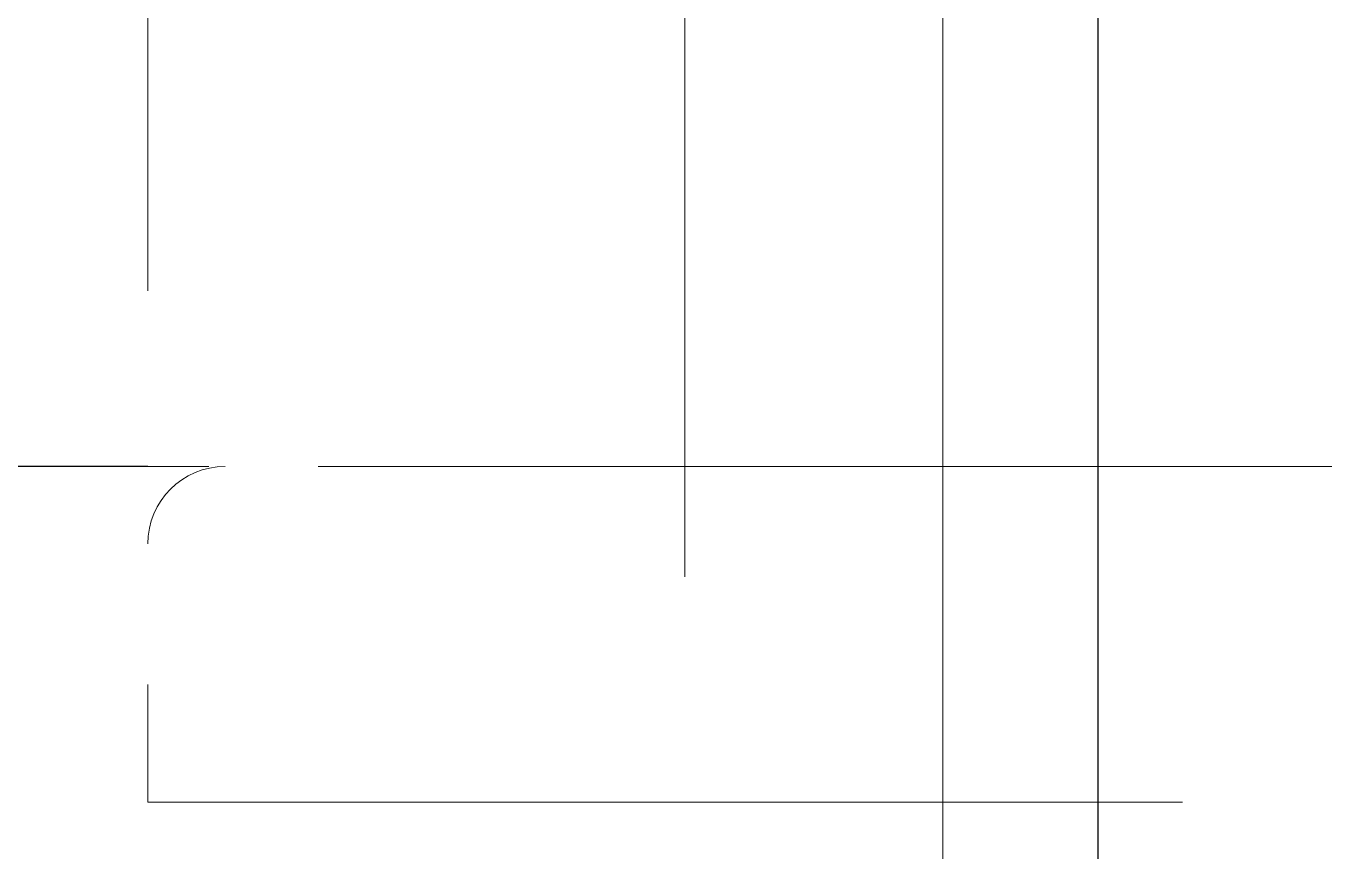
# Model space of a CAD drawing. Header units: millimetres. Extents: x 0 to 38884, y -3675 to 8056.
# Drawn here: x 11200.88 to 11226.02, y -1583.61 to -1567.64 of the extents above; entities that cross this region are included whole.
import ezdxf

# ---------------------------------------------------------------- set-up
doc = ezdxf.new("R2010")
doc.units = ezdxf.units.MM
doc.header["$LTSCALE"] = 2.4
doc.linetypes.add('HIDDEN', pattern=[9.525, 6.35, -3.175])
doc.layers.add('04_HIDDEN', color=2, linetype='HIDDEN', lineweight=13)
doc.layers.add('10_DRAFT', color=8, linetype='Continuous', lineweight=0, plot=False)

# ---------------------------------------------------------------- blocks, each defined once
blk = doc.blocks.new('MUCFC207a_1')
at = {"color": 0}
for p, q in [((42.5, -26), (-42.5, -26)), ((24, -26), (24, -36.4)), ((-24, -36.4), (24, -36.4))]:
    blk.add_line(p, q, dxfattribs=at)
at = {"layer": '04_HIDDEN', "color": 0}
for p, q in [((24, 6.5), (24, -26)), ((17.5, 5), (17.5, -34.9))]:
    blk.add_line(p, q, dxfattribs=at)
blk.add_arc((19, -34.9), 1.5, 180, 270, dxfattribs=at)
at = {"layer": '10_DRAFT'}
blk.add_line((34.583, -21), (-34.583, -21), dxfattribs=at)
blk = doc.blocks.new('A$C38C82FDE_1')
at = {"color": 0}
blk.add_line((279, -17.5), (1, -17.5), dxfattribs=at)
blk = doc.blocks.new('A$C038C65EF_1')
at = {"color": 0}
blk.add_lwpolyline([(-135, 63.275), (-45, 63.275, -0.414214), (-30, 48.275), (-30, -48.275, -0.414214), (-45, -63.275), (-135, -63.275, -0.414214), (-150, -48.275), (-150, 48.275, -0.414214)], format="xyb", close=True, dxfattribs=at)

msp = doc.modelspace()

# ---------------------------------------------------------------- linework, layer by layer
msp.add_line((11203.242, -1576.1624), (11101.642, -1576.1624))

# ---------------------------------------------------------------- block references
msp.add_blockref('A$C038C65EF_1', (11251.642, -1558.6624))
at = {"layer": '04_HIDDEN', "color": 4, "rotation": 270}
msp.add_blockref('MUCFC207a_1', (11239.642, -1558.6624), dxfattribs=at)
at = {"layer": '04_HIDDEN'}
msp.add_blockref('A$C38C82FDE_1', (10971.142, -1558.6624), dxfattribs=at)

doc.saveas('drawing.dxf')
